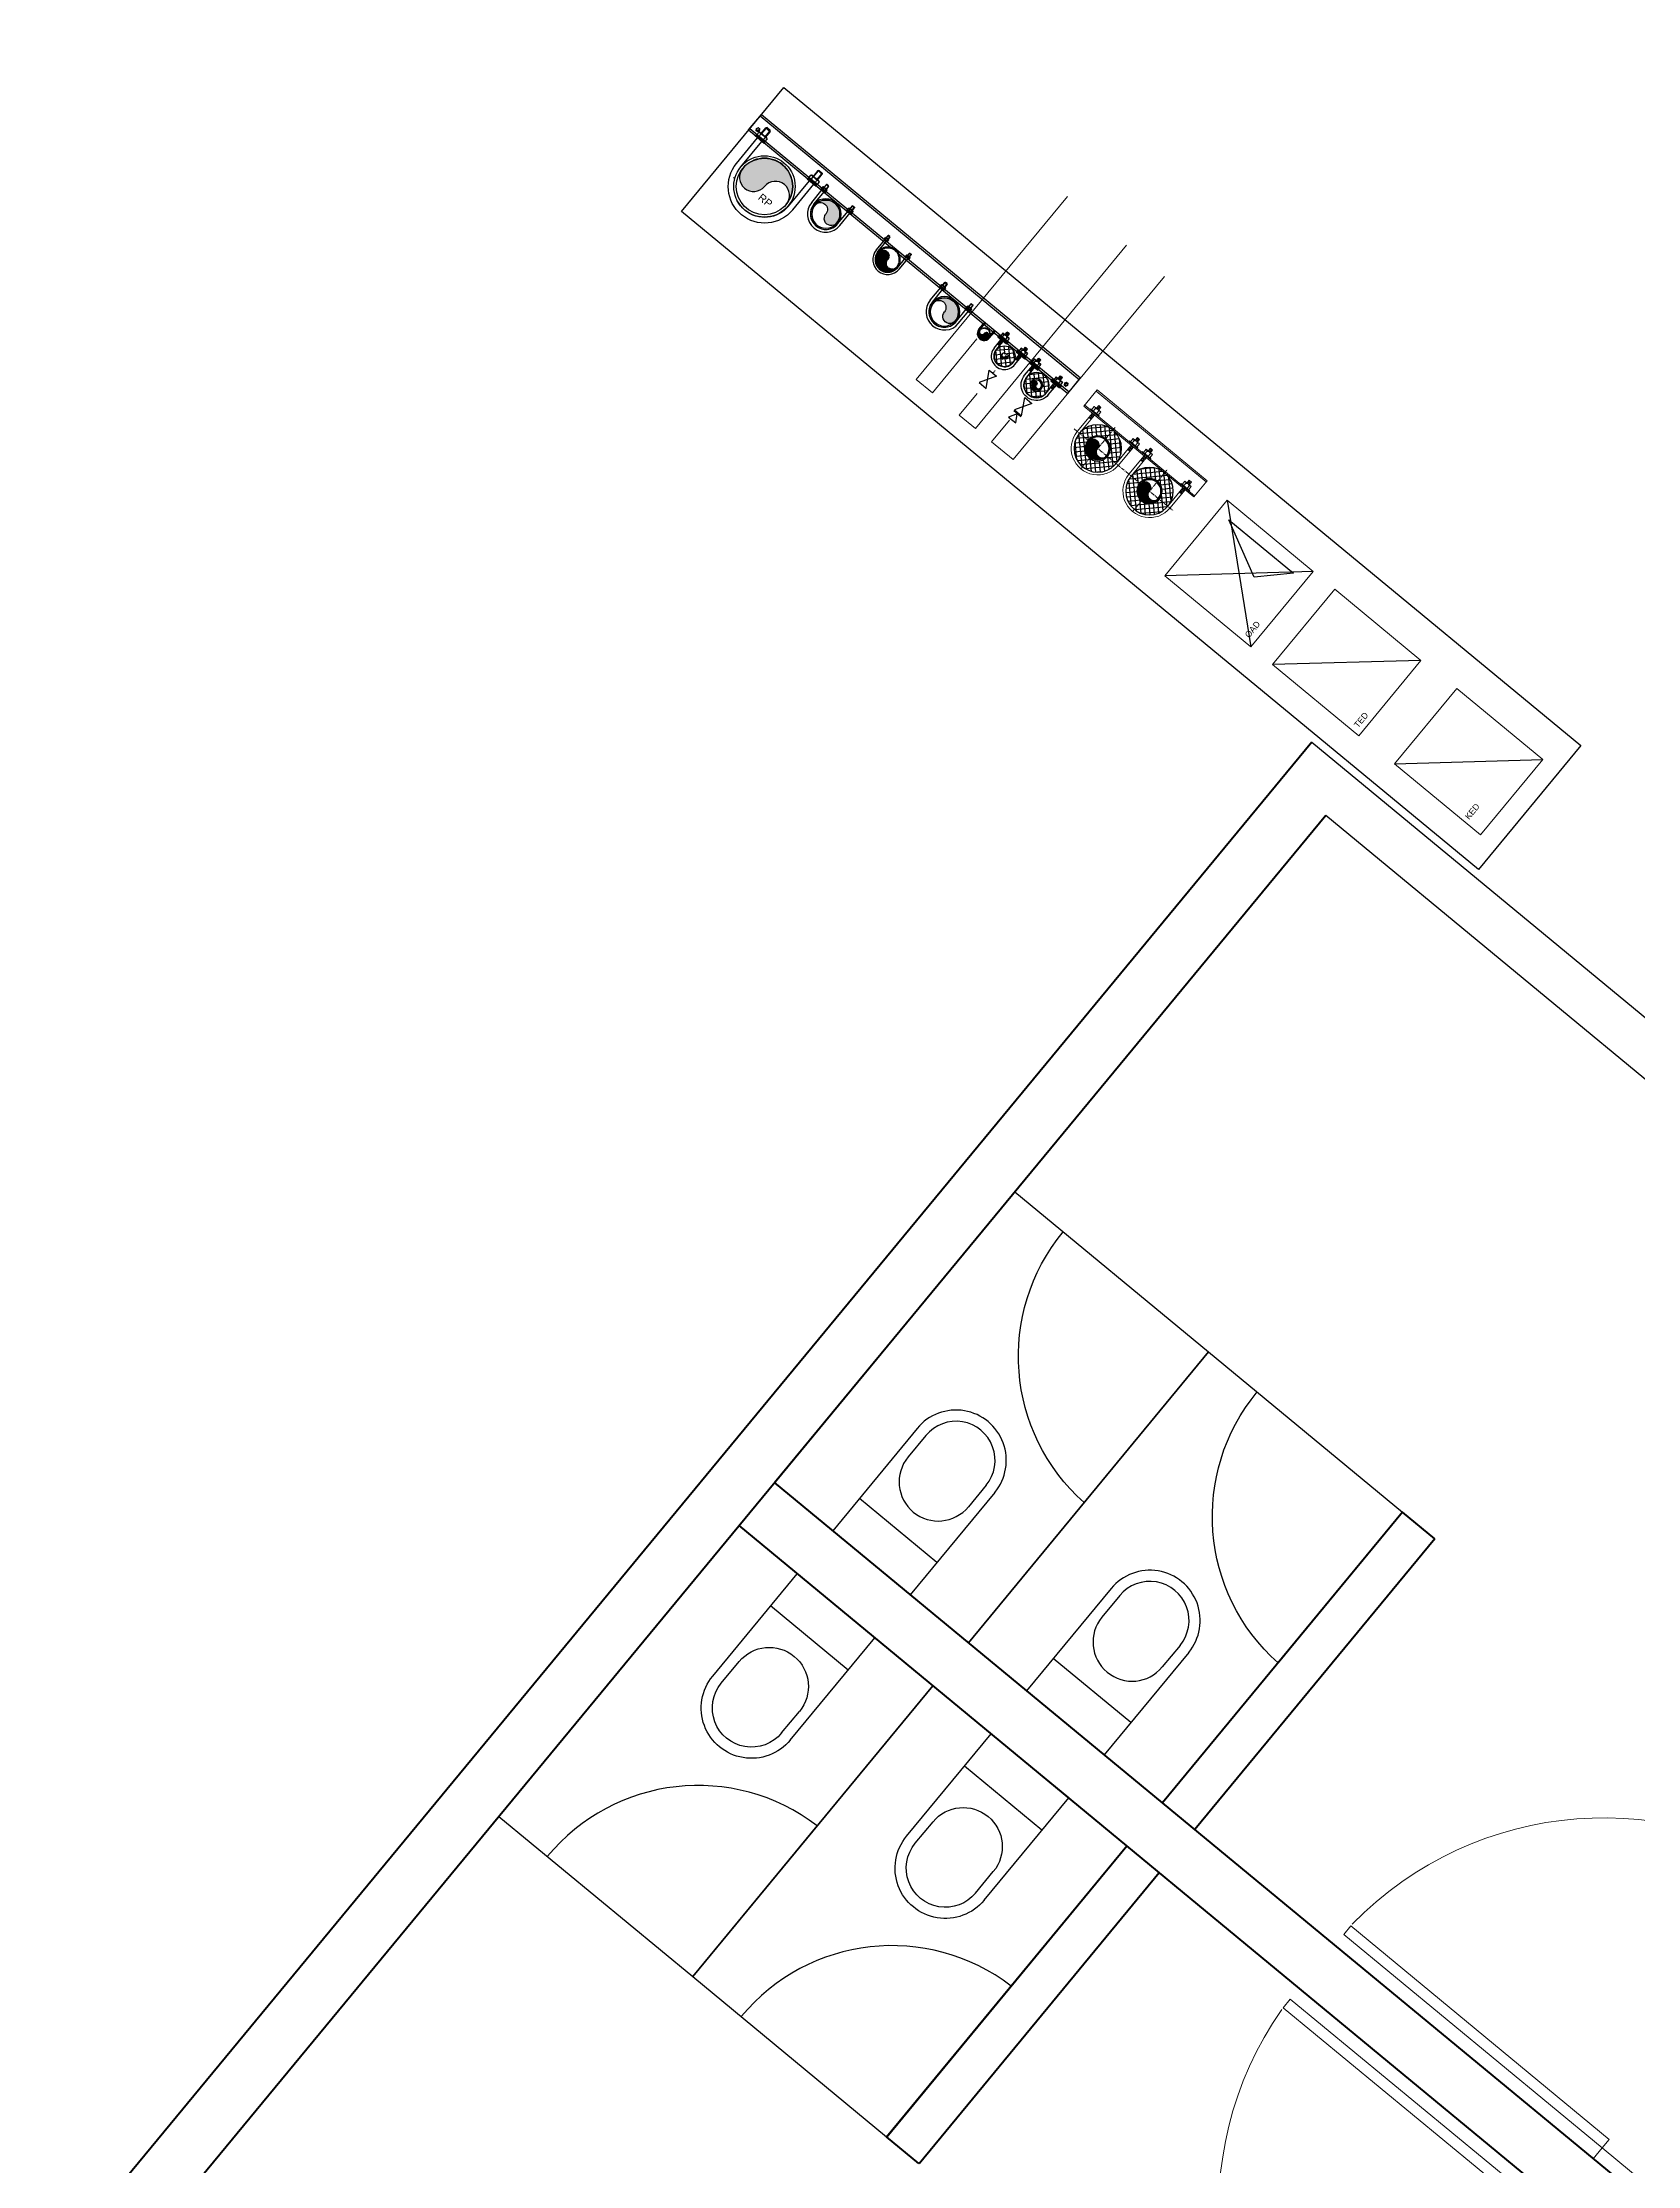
# Model space of a CAD drawing. Header units: millimetres. Extents: x -361681467 to 361175952, y -1292982 to 1550216.
# Drawn here: x -76426 to -70717, y 149950 to 157548 of the extents above; entities that cross this region are included whole.
import ezdxf

# ---------------------------------------------------------------- set-up
doc = ezdxf.new("R2010")
doc.units = ezdxf.units.MM
doc.header["$MEASUREMENT"] = 0
doc.set_wipeout_variables(frame=1)
for name, pattern in [('ACAD_ISO14W100', [24, 12, -3, 0, -3, 0, -3, 0, -3]), ('CENTER', [2, 1.25, -0.25, 0.25, -0.25]), ('COLD_WATER', [10.5, 6.5, -2, 0, -2]), ('VENT', [3, 2, -1])]:
    doc.linetypes.add(name, pattern=pattern)
for name, color, linetype, lineweight in [('A-DOOR', 1, 'Continuous', 9), ('khung layout', 8, 'Continuous', 9), ('KT-Net cat', 1, 'Continuous', 40), ('SPE-MEP-HVAC', 140, 'Continuous', 0), ('SPE-MEP-M-SLAB OPENING', 4, 'Continuous', 0), ('SPE-MEP-M-WALL OPENING', 81, 'Continuous', 0), ('SPE-MEP-Plumbing', 90, 'Continuous', 0)]:
    doc.layers.add(name, color=color, linetype=linetype, lineweight=lineweight)
for name, color, linetype in [('A-DRAIN', 251, 'Continuous'), ('KT-Tuong', 1, 'Continuous'), ('M-CHILLEDWTR-35CHW', 63, 'CHW'), ('M-GENERAL-15', 6, 'Continuous'), ('MEP-00-GENERAL-15', 6, 'Continuous'), ('MEP-H-N-CWATR-50CW', 3, 'COLD_WATER'), ('MEP-H-N-DRAIN-70', 142, 'Continuous'), ('MEP-H-N-FITTING-35', 2, 'Continuous'), ('MEP-H-N-HWATR-50HW', 14, 'HWS'), ('MEP-H-N-HWATR-50HWR', 200, 'ACAD_ISO14W100'), ('MEP-H-N-VENT-35VE', 2, 'VENT'), ('MEP-M-DUCT-15', 6, 'Continuous'), ('MEP-M-DUCT-25', 7, 'Continuous'), ('SPE-MEP-General', 71, 'Continuous'), ('Xref_NT1+NT2_MBDV Cot vach_220729$0$ccu12-Thay', 7, 'Continuous')]:
    doc.layers.add(name, color=color, linetype=linetype)
doc.styles.get("Standard").update_dxf_attribs({"font": 'arial.ttf'})
doc.linetypes.add('CHW', pattern='A,10,-3.4,["CHW",Standard,S=1.8,R=0,X=-2.8,Y=-0.77],-3.4', length=16.8)
doc.linetypes.add('HWS', pattern='A,8.75,-0.785714,["HWS",Standard,S=3,R=0,X=0,Y=-1.5],-10.214286,8.75', length=28.5)

# ---------------------------------------------------------------- blocks, each defined once
blk = doc.blocks.new('1.2 clear door')
for points in [[(50, 200), (50, 1400), (90, 1400), (90, 200)], [(0, 0), (50, 0), (50, 200), (0, 200)], [(1250, 0), (1300, 0), (1300, 200), (1250, 200)]]:
    blk.add_lwpolyline(points, close=True)
at = {"color": 8}
blk.add_arc((-2.6, 150), 1253.7, 2.48385, 85.39432, dxfattribs=at)
blk = doc.blocks.new('qweewe')
for p, q in [((-226617.6, -3043559.7, 0), (-226617.6, -3043199.7, 0)), ((-226142.6, -3043199.7, 0), (-226617.6, -3043199.7, 0)), ((-226467.6, -3043559.7, 0), (-226467.6, -3043199.7, 0)), ((-226142.6, -3043239.7, 0), (-226242.6, -3043239.7, 0)), ((-226142.6, -3043519.7, 0), (-226242.6, -3043519.7, 0)), ((-226142.6, -3043559.7, 0), (-226617.6, -3043559.7, 0))]:
    blk.add_line(p, q)
for centre, radius, start, end in [((-226242.6, -3043379.7, 0), 140, 90, 270), ((-226142.6, -3043379.7, 0), 180, 270, 90), ((-226142.6, -3043379.7, 0), 140, 270, 90)]:
    blk.add_arc(centre, radius, start, end)
blk = doc.blocks.new('*U356')
at = {"color": 0}
blk.add_lwpolyline([(0, 0), (350, 0), (350, 400), (0, 400)], close=True, dxfattribs=at)
at = {"layer": 'MEP-M-DUCT-15'}
blk.add_lwpolyline([(50, 350), (150, 250), (50, 50), (50, 350)], dxfattribs=at)
for points in [[(50, 50), (50, 350), (150, 250), (50, 50)], [(150, 250), (300, 350), (50, 350), (150, 250)]]:
    blk.add_solid(points, dxfattribs=at)
at = {"layer": 'MEP-M-DUCT-25'}
for p, q in [((0, 400), (350, 0)), ((0, 0), (350, 400))]:
    blk.add_line(p, q, dxfattribs=at)
blk = doc.blocks.new('*U355')
at = {"color": 0}
blk.add_lwpolyline([(0, 0), (400, 0), (400, 350), (0, 350)], close=True, dxfattribs=at)
at = {"layer": 'MEP-M-DUCT-15'}
for points in [[(50, 50), (50, 300), (150, 200), (50, 50)], [(350, 300), (50, 300), (150, 200), (350, 300)]]:
    blk.add_solid(points, dxfattribs=at)
at = {"layer": 'MEP-M-DUCT-25'}
blk.add_line((0, 0), (400, 350), dxfattribs=at)
blk = doc.blocks.new('CHILLED-DN80')
at = {"layer": 'M-CHILLEDWTR-35CHW'}
for points in [[(-120, -90), (-79, -90, 1)], [(120, -90), (161, -90, 1)], [(-120, -131), (-120, -90, -1), (-161, -90, 0.414214)], [(-79, -90), (-120, -90), (-120, -131, 0.414214)], [(120, -131), (120, -90, -1), (79, -90, 0.414214)], [(161, -90), (120, -90), (120, -131, 0.414214)]]:
    blk.add_hatch(color=256, dxfattribs=at).paths.add_polyline_path(points)
at = {"layer": 'M-GENERAL-15'}
h = blk.add_hatch(dxfattribs=at)
h.set_pattern_fill('ANSI37', color=256, scale=5, style=0)
h.set_pattern_definition([(45, (480, 1382.5), (-11.22532, 11.22532), []), (135, (480, 1382.5), (-11.22532, -11.22532), [])])
edge = h.paths.add_edge_path()
edge.add_arc((-120, -90), 85, 0, 360)
edge = h.paths.add_edge_path(flags=17)
edge.add_arc((-120, -90), 45, 0, 360)
h = blk.add_hatch(dxfattribs=at)
h.set_pattern_fill('ANSI37', color=256, scale=5, style=0)
h.set_pattern_definition([(135, (-480, 1382.5), (11.22532, 11.22532), []), (45, (-480, 1382.5), (11.22532, -11.22532), [])])
edge = h.paths.add_edge_path()
edge.add_arc((120, -90), 85, 0, 360)
edge = h.paths.add_edge_path(flags=17)
edge.add_arc((120, -90), 45, 0, 360)
for p, q in [((255, 70), (-255, 70)), ((-255, -5), (-255, 70)), ((255, 65), (-255, 65)), ((255, 0), (-255, 0)), ((-230, 2.9), (-230, 0.4)), ((-190, 2.9), (-230, 2.9)), ((-225, 17.9), (-225, 2.9)), ((-195, 17.9), (-225, 17.9)), ((-217.5, 2.9), (-217.5, 12.8)), ((-205, 30.4), (-215, 30.4)), ((-215, 17.9), (-215, 30.4)), ((-205, 26.1), (-215, 26.1)), ((-205, 22.1), (-215, 22.1)), ((-205, 17.9), (-205, 30.4)), ((-202.5, 2.9), (-202.5, 12.8)), ((-195, 17.9), (-195, 2.9)), ((-190, 2.9), (-190, 0.4)), ((-50, 2.9), (-50, 0.4)), ((-10, 2.9), (-50, 2.9)), ((-45, 17.9), (-45, 2.9)), ((-15, 17.9), (-45, 17.9)), ((-37.5, 2.9), (-37.5, 12.8)), ((-25, 30.4), (-35, 30.4)), ((-35, 17.9), (-35, 30.4)), ((-25, 26.1), (-35, 26.1)), ((-25, 22.1), (-35, 22.1)), ((-25, 17.9), (-25, 30.4)), ((-22.5, 2.9), (-22.5, 12.8)), ((-15, 17.9), (-15, 2.9)), ((-10, 2.9), (-10, 0.4)), ((10, 2.9), (10, 0.4)), ((10, 2.9), (50, 2.9)), ((15, 17.9), (15, 2.9)), ((15, 17.9), (45, 17.9)), ((22.5, 2.9), (22.5, 12.8)), ((25, 30.4), (35, 30.4)), ((25, 17.9), (25, 30.4)), ((25, 26.1), (35, 26.1)), ((25, 22.1), (35, 22.1)), ((35, 17.9), (35, 30.4)), ((37.5, 2.9), (37.5, 12.8)), ((45, 17.9), (45, 2.9)), ((50, 2.9), (50, 0.4)), ((190, 2.9), (190, 0.4)), ((190, 2.9), (230, 2.9)), ((195, 17.9), (195, 2.9)), ((195, 17.9), (225, 17.9)), ((202.5, 2.9), (202.5, 12.8)), ((205, 30.4), (215, 30.4)), ((205, 17.9), (205, 30.4)), ((205, 26.1), (215, 26.1)), ((205, 22.1), (215, 22.1)), ((215, 17.9), (215, 30.4)), ((217.5, 2.9), (217.5, 12.8)), ((225, 17.9), (225, 2.9)), ((230, 2.9), (230, 0.4)), ((255, -5), (255, 70)), ((255, -5), (-255, -5)), ((-215, -90), (-215, -5)), ((-205, -7.2), (-215, -7.2)), ((-205, -11.7), (-215, -11.7)), ((-205, -16.2), (-215, -16.2)), ((-205, -20.7), (-215, -20.7)), ((-205, -24.2), (-215, -24.2)), ((-205, -90), (-205, -5)), ((-35, -90), (-35, -5)), ((-25, -7.2), (-35, -7.2)), ((-25, -11.7), (-35, -11.7)), ((-25, -16.2), (-35, -16.2)), ((-25, -20.7), (-35, -20.7)), ((-25, -24.2), (-35, -24.2)), ((-25, -90), (-25, -5)), ((25, -90), (25, -5)), ((25, -7.2), (35, -7.2)), ((25, -11.7), (35, -11.7)), ((25, -16.2), (35, -16.2)), ((25, -20.7), (35, -20.7)), ((25, -24.2), (35, -24.2)), ((35, -90), (35, -5)), ((205, -90), (205, -5)), ((205, -7.2), (215, -7.2)), ((205, -11.7), (215, -11.7)), ((205, -16.2), (215, -16.2)), ((205, -20.7), (215, -20.7)), ((205, -24.2), (215, -24.2)), ((215, -90), (215, -5))]:
    blk.add_line(p, q)
at = {"color": 8, "linetype": 'CENTER', "ltscale": 10}
for p, q in [((-120, -185), (-120, 10)), ((120, -185), (120, 10)), ((230, -90), (-230, -90))]:
    blk.add_line(p, q, dxfattribs=at)
for centre, radius, start, end in [((-224.1, 11.1), 6.83, 14.37211, 97.43241), ((-210, 9.8), 8.08, 21.80452, 158.19548), ((-195.9, 11.1), 6.83, 82.56759, 165.62789), ((-44.1, 11.1), 6.83, 14.37211, 97.43241), ((-30, 9.8), 8.08, 21.80452, 158.19548), ((-15.9, 11.1), 6.83, 82.56759, 165.62789), ((15.9, 11.1), 6.83, 14.37211, 97.43241), ((30, 9.8), 8.08, 21.80452, 158.19548), ((44.1, 11.1), 6.83, 82.56759, 165.62789), ((195.9, 11.1), 6.83, 14.37211, 97.43241), ((210, 9.8), 8.08, 21.80452, 158.19548), ((224.1, 11.1), 6.83, 82.56759, 165.62789), ((-120, -90), 95, 180, 0), ((120, -90), 95, 180, 0)]:
    blk.add_arc(centre, radius, start, end)
at = {"color": 2}
for centre, start, end in [((-99.5, -90), 0, 180), ((140.5, -90), 0, 180), ((-140.5, -90), 180, 0), ((99.5, -90), 180, 0)]:
    blk.add_arc(centre, 20.5, start, end, dxfattribs=at)
at = {"layer": 'M-CHILLEDWTR-35CHW'}
for centre, radius in [((-120, -90), 85), ((-120, -90), 45), ((-120, -90), 41), ((120, -90), 85), ((120, -90), 45), ((120, -90), 41)]:
    blk.add_circle(centre, radius, dxfattribs=at)
blk = doc.blocks.new('*U393')
blk.add_blockref('CHILLED-DN80', (255, 5))
blk = doc.blocks.new('*U394')
at = {"color": 0, "linetype": 'Continuous'}
for p, q in [((-6.5, 3.8), (0, 7.5)), ((-6.5, -3.8), (-6.5, 3.8)), ((6.5, 3.8), (0, 7.5)), ((6.5, -3.8), (6.5, 3.8)), ((-6.5, -3.8), (0, -7.5)), ((6.5, -3.8), (0, -7.5))]:
    blk.add_line(p, q, dxfattribs=at)
for radius in [6.5, 3.4]:
    blk.add_circle((0, 0), radius, dxfattribs=at)
blk.add_arc((0, 0), 4, 250, 160, dxfattribs=at)
blk = doc.blocks.new('*U368')
at = {"layer": 'MEP-00-GENERAL-15'}
for p, q in [((-2181.2, 0), (-700, 0)), ((-2181.2, 0), (-2181.2, -72.2)), ((-700, 0), (-700, -72.2)), ((-2181.2, -7.2), (-700, -7.2)), ((-2181.2, -65), (-700, -65)), ((-2181.2, -72.2), (-700, -72.2))]:
    blk.add_line(p, q, dxfattribs=at)
at = {"layer": 'khung layout', "xscale": -1, "rotation": 270}
for p in [(-2156.2, -21.9), (-725, -21.9)]:
    blk.add_blockref('*U394', p, dxfattribs=at)
blk = doc.blocks.new('nut3f')
at = {"linetype": 'Continuous'}
for p, q in [((3.9, 14.7), (3, 13.1)), ((14.9, 7.5), (4.1, 7.5)), ((3.9, -14.7), (3, -13.1)), ((14.9, -7.5), (4.1, -7.5))]:
    blk.add_line(p, q, dxfattribs=at)
blk.add_lwpolyline([(0, -16.5), (3, -16.5), (3, 16.5), (0, 16.5)], close=True)
for points in [[(4.1, 15, 0.295391), (4.1, 7.5, 0.147477), (4.1, -7.5, 0.295391), (4.1, -15)], [(14.9, -15, 0.295391), (14.9, -7.5, 0.147477), (14.9, 7.5, 0.295391), (14.9, 15, 0.295391)]]:
    blk.add_lwpolyline(points, format="xyb", dxfattribs=at)
for points in [[(3, -13.1), (3, 13.1)], [(4.1, 15), (14.9, 15)], [(15.1, 14.7), (16, 13.1), (16, -13.1), (15.1, -14.7)], [(16, -13.1), (16, 13.1)], [(14.9, -15), (4.1, -15)]]:
    blk.add_lwpolyline(points, dxfattribs=at)
blk = doc.blocks.new('A$C7E1B1627')
for p, q in [((5.4, 9.9, 0), (5.4, -3.5, 0)), ((15.6, 9.9, 0), (5.4, 9.9, 0)), ((6.4, 9.9, 0), (6.4, -3.5, 0)), ((14.5, 9.9, 0), (14.5, -3.5, 0)), ((15.6, -3.5, 0), (15.6, 9.9, 0)), ((5.4, -3.5, 0), (15.6, -3.5, 0)), ((6.9, -5, 0), (5.4, -3.5, 0)), ((5.4, -3.5, 0), (15.6, -3.5, 0)), ((14, -5, 0), (6.9, -5, 0)), ((15.6, -3.5, 0), (14, -5, 0))]:
    blk.add_line(p, q)
at = {"xscale": 0.6346153849304894, "yscale": 0.6350852196133432, "zscale": 0.6346153849304894, "rotation": 270}
blk.add_blockref('nut3f', (10.5, 20, 0), dxfattribs=at)
blk = doc.blocks.new('M80')
at = {"extrusion": (0, 0, -1)}
for p, q in [((0, 53.4), (-48, 53.4)), ((0, 45.2), (-48, 45.2)), ((0, -45.2), (-48, -45.2)), ((0, -53.4), (-48, -53.4))]:
    blk.add_line(p, q, dxfattribs=at)
for radius in [53.4, 45.2]:
    blk.add_arc((0, 0), radius, 89.99999, 269.99999, dxfattribs=at)
at = {"extrusion": (0, 0, -1), "xscale": -0.8181818181818181, "yscale": 0.8181818181818181, "zscale": 0.8181818181818181, "rotation": 89.99999494931724}
blk.add_blockref('A$C7E1B1627', (64.3, 57.9, 0), dxfattribs=at)
at = {"xscale": -0.8181818181818181, "yscale": 0.8181818181818181, "zscale": -0.8181818181818181, "rotation": 270.0000050506828}
blk.add_blockref('A$C7E1B1627', (-64.3, -57.9, 0), dxfattribs=at)
blk = doc.blocks.new('A$C2E6932DA')
blk.add_wipeout([(55.2, 0), (54.8, -6.9), (53.5, -13.7), (51.4, -20.3), (48.4, -26.6), (44.7, -32.5), (40.3, -37.8), (35.2, -42.6), (29.6, -46.6), (23.5, -50), (17.1, -52.5), (10.4, -54.3), (3.5, -55.1), (-3.5, -55.1), (-10.4, -54.3), (-17.1, -52.5), (-23.5, -50), (-29.6, -46.6), (-35.2, -42.6), (-40.3, -37.8), (-44.7, -32.5), (-48.4, -26.6), (-51.4, -20.3), (-53.5, -13.7), (-54.8, -6.9), (-55.2, 0), (-54.8, 6.9), (-53.5, 13.7), (-51.4, 20.3), (-48.4, 26.6), (-44.7, 32.5), (-40.3, 37.8), (-35.2, 42.6), (-29.6, 46.6), (-23.5, 50), (-17.1, 52.5), (-10.4, 54.3), (-3.5, 55.1), (3.5, 55.1), (10.4, 54.3), (17.1, 52.5), (23.5, 50), (29.6, 46.6), (35.2, 42.6), (40.3, 37.8), (44.7, 32.5), (48.4, 26.6), (51.4, 20.3), (53.5, 13.7), (54.8, 6.9)])
h = blk.add_hatch(color=256)
edge = h.paths.add_edge_path()
edge.add_arc((25.4, 0), 25.4, 0, 180)
edge.add_arc((-25.4, 0), 25.4, -180, 0, ccw=False)
edge.add_arc((0, 0), 50.8, 0, 180, ccw=False)
for radius in [55.2, 50.8]:
    blk.add_circle((0, 0), radius)
for centre, radius, start, end in [((0, 0), 50.8, 0, 180), ((25.4, 0), 25.4, 0, 180), ((-25.4, 0), 25.4, 180, 0)]:
    blk.add_arc(centre, radius, start, end)
blk = doc.blocks.new('Pipe-DN32')
for points in [[(-98, -50, 0.414214), (-80, -68), (-80, -50, -1)], [(-62, -50, 1), (-80, -50)], [(-62, -50), (-80, -50), (-80, -68, 0.414214)]]:
    blk.add_hatch(color=256).paths.add_polyline_path(points)
at = {"layer": 'M-GENERAL-15'}
h = blk.add_hatch(dxfattribs=at)
h.set_pattern_fill('ANSI37', color=256, scale=5, style=0)
h.set_pattern_definition([(45, (520, 1422.5), (-11.22532, 11.22532), []), (135, (520, 1422.5), (-11.22532, -11.22532), [])])
edge = h.paths.add_edge_path()
edge.add_arc((-80, -50), 45, 0, 360)
edge = h.paths.add_edge_path(flags=17)
edge.add_arc((-80, -50), 22.5, 0, 360)
for radius in [22.5, 18]:
    blk.add_circle((-80, -50), radius)
for centre, start, end in [((-89, -50), 180, 0), ((-71, -50), 0, 180)]:
    blk.add_arc(centre, 9, start, end)
at = {"layer": 'M-CHILLEDWTR-35CHW'}
blk.add_circle((-80, -50), 45, dxfattribs=at)
at = {"layer": 'MEP-H-N-FITTING-35'}
for p, q in [((-150, 2.5), (-150, -5)), ((-110, 2.5), (-150, 2.5)), ((-145, 17.5), (-145, 2.5)), ((-115, 17.5), (-145, 17.5)), ((-137.5, 2.5), (-137.5, 12.4)), ((-125, 30), (-135, 30)), ((-135, 17.5), (-135, 30)), ((-125, 25.8), (-135, 25.8)), ((-125, 21.7), (-135, 21.7)), ((-125, 17.5), (-125, 30)), ((-122.5, 2.5), (-122.5, 12.4)), ((-115, 17.5), (-115, 2.5)), ((-110, 2.5), (-110, -5)), ((-50, 2.5), (-50, -5)), ((-10, 2.5), (-50, 2.5)), ((-45, 17.5), (-45, 2.5)), ((-15, 17.5), (-45, 17.5)), ((-37.5, 2.5), (-37.5, 12.4)), ((-25, 30), (-35, 30)), ((-35, 17.5), (-35, 30)), ((-25, 25.8), (-35, 25.8)), ((-25, 21.7), (-35, 21.7)), ((-25, 17.5), (-25, 30)), ((-22.5, 2.5), (-22.5, 12.4)), ((-15, 17.5), (-15, 2.5)), ((-10, 2.5), (-10, -5)), ((-110, -5), (-150, -5)), ((-135, -50), (-135, -4.6)), ((-125, -7.6), (-135, -7.6)), ((-125, -12.1), (-135, -12.1)), ((-125, -16.6), (-135, -16.6)), ((-125, -21.1), (-135, -21.1)), ((-125, -24.6), (-135, -24.6)), ((-125, -50), (-125, -4.6)), ((-10, -5), (-50, -5)), ((-35, -50), (-35, -4.6)), ((-25, -7.6), (-35, -7.6)), ((-25, -12.1), (-35, -12.1)), ((-25, -16.6), (-35, -16.6)), ((-25, -21.1), (-35, -21.1)), ((-25, -24.6), (-35, -24.6)), ((-25, -50), (-25, -4.6))]:
    blk.add_line(p, q, dxfattribs=at)
for centre, radius, start, end in [((-144.1, 10.7), 6.83, 14.37211, 97.43241), ((-130, 9.4), 8.08, 21.80452, 158.19548), ((-115.9, 10.7), 6.83, 82.56759, 165.62789), ((-44.1, 10.7), 6.83, 14.37211, 97.43241), ((-30, 9.4), 8.08, 21.80452, 158.19548), ((-15.9, 10.7), 6.83, 82.56759, 165.62789), ((-80, -50), 55, 180, 0), ((-80, -50), 45, 180, 0)]:
    blk.add_arc(centre, radius, start, end, dxfattribs=at)
blk = doc.blocks.new('*U392')
blk.add_blockref('Pipe-DN32', (172.5, 5))
blk = doc.blocks.new('Pipe-DN20')
for points in [[(-80, -38.5, -0.908893), (-90.5, -38.5, 0.386545), (-80, -48)], [(-69.5, -38.5, 0.908893), (-80, -38.5)], [(-69.5, -38.5), (-80, -38.5), (-80, -48, 0.386545)]]:
    blk.add_hatch(color=256).paths.add_polyline_path(points)
at = {"layer": 'M-GENERAL-15'}
h = blk.add_hatch(dxfattribs=at)
h.set_pattern_fill('ANSI37', color=256, scale=5, style=0)
h.set_pattern_definition([(45, (520, 1435), (-11.22532, 11.22532), []), (135, (520, 1435), (-11.22532, -11.22532), [])])
edge = h.paths.add_edge_path()
edge.add_arc((-80, -37.5), 37.5, 0, 360)
edge = h.paths.add_edge_path(flags=17)
edge.add_arc((-80, -37.5), 12.5, 0, 360)
for radius in [12.5, 10.5]:
    blk.add_circle((-80, -37.5), radius)
for centre, start, end in [((-85.2, -38), 185.46502, 354.53498), ((-74.8, -39), 5.46502, 174.53498)]:
    blk.add_arc(centre, 5.25, start, end)
at = {"layer": 'M-CHILLEDWTR-35CHW'}
blk.add_circle((-80, -37.5), 37.5, dxfattribs=at)
at = {"layer": 'MEP-H-N-FITTING-35'}
for p, q in [((-142.5, 7.5), (-142.5, 0)), ((-102.5, 0), (-142.5, 0)), ((-137.5, 22.5), (-137.5, 7.5)), ((-130, 7.5), (-130, 17.4)), ((-117.5, 35), (-127.5, 35)), ((-127.5, 22.5), (-127.5, 35)), ((-117.5, 30.8), (-127.5, 30.8)), ((-117.5, 26.7), (-127.5, 26.7)), ((-127.5, -38.5), (-127.5, 0)), ((-117.5, 22.5), (-117.5, 35)), ((-117.5, -38.5), (-117.5, 0)), ((-115, 7.5), (-115, 17.4)), ((-107.5, 22.5), (-107.5, 7.5)), ((-102.5, 7.5), (-102.5, 0)), ((-57.5, 7.5), (-57.5, 0)), ((-17.5, 0), (-57.5, 0)), ((-52.5, 22.5), (-52.5, 7.5)), ((-45, 7.5), (-45, 17.4)), ((-32.5, 35), (-42.5, 35)), ((-42.5, 22.5), (-42.5, 35)), ((-32.5, 30.8), (-42.5, 30.8)), ((-32.5, 26.7), (-42.5, 26.7)), ((-42.5, -38.5), (-42.5, 0)), ((-32.5, 22.5), (-32.5, 35)), ((-32.5, -38.5), (-32.5, 0)), ((-30, 7.5), (-30, 17.4)), ((-22.5, 22.5), (-22.5, 7.5)), ((-17.5, 7.5), (-17.5, 0)), ((-117.5, -2.6), (-127.5, -2.6)), ((-117.5, -7.1), (-127.5, -7.1)), ((-117.5, -11.6), (-127.5, -11.6)), ((-117.5, -16.1), (-127.5, -16.1)), ((-117.5, -19.6), (-127.5, -19.6)), ((-32.5, -2.6), (-42.5, -2.6)), ((-32.5, -7.1), (-42.5, -7.1)), ((-32.5, -11.6), (-42.5, -11.6)), ((-32.5, -16.1), (-42.5, -16.1)), ((-32.5, -19.6), (-42.5, -19.6))]:
    blk.add_line(p, q, dxfattribs=at)
at = {"layer": 'MEP-H-N-FITTING-35', "linetype": 'Continuous'}
for p, q in [((-102.5, 7.5), (-142.5, 7.5)), ((-107.5, 22.5), (-137.5, 22.5)), ((-17.5, 7.5), (-57.5, 7.5)), ((-22.5, 22.5), (-52.5, 22.5))]:
    blk.add_line(p, q, dxfattribs=at)
at = {"layer": 'MEP-H-N-FITTING-35'}
for centre, radius, start, end in [((-136.6, 15.8), 6.83, 14.37211, 97.43241), ((-122.5, 14.4), 8.08, 21.80452, 158.19548), ((-108.4, 15.8), 6.83, 82.56759, 165.62789), ((-51.6, 15.8), 6.83, 14.37211, 97.43241), ((-37.5, 14.4), 8.08, 21.80452, 158.19548), ((-23.4, 15.8), 6.83, 82.56759, 165.62789), ((-80, -37.5), 47.5, 178.678, 1.322), ((-80, -37.5), 37.5, 178.51213, 1.48787)]:
    blk.add_arc(centre, radius, start, end, dxfattribs=at)
blk = doc.blocks.new('*U389')
blk.add_blockref('Pipe-DN20', (170, 0))
blk = doc.blocks.new('m110')
at = {"extrusion": (0, 0, -1)}
for p, q in [((0, 65.2), (-59.1, 65.2)), ((0, 55.2), (-59.1, 55.2)), ((0, -55.2), (-59.1, -55.2)), ((0, -65.2), (-59.1, -65.2))]:
    blk.add_line(p, q, dxfattribs=at)
for radius in [65.3, 55.2]:
    blk.add_arc((0, 0), radius, 90, 270, dxfattribs=at)
at = {"zscale": -1, "rotation": 269.9999949493172}
blk.add_blockref('A$C7E1B1627', (-79.1, 70.7, 0), dxfattribs=at)
at = {"extrusion": (0, 0, -1), "rotation": 90.00000505068277}
blk.add_blockref('A$C7E1B1627', (79.1, -70.7, 0), dxfattribs=at)
blk = doc.blocks.new('*U357')
at = {"color": 0}
blk.add_lwpolyline([(0, 0), (350, 0), (350, 400), (0, 400)], close=True, dxfattribs=at)
at = {"layer": 'MEP-M-DUCT-15'}
for points in [[(50, 50), (50, 350), (150, 250), (50, 50)], [(300, 350), (50, 350), (150, 250), (300, 350)]]:
    blk.add_solid(points, dxfattribs=at)
at = {"layer": 'MEP-M-DUCT-25'}
blk.add_line((0, 0), (350, 400), dxfattribs=at)
blk = doc.blocks.new('A$C37EB1297')
at = {"layer": 'MEP-H-N-FITTING-35'}
blk.add_line((26413.6, 7424.1, 0), (26413.6, 7457.3, 0), dxfattribs=at)
at = {"layer": 'MEP-H-N-FITTING-35', "elevation": 0}
for points in [[(26412.9, 7617.3), (26412.9, 7584.1), (26470.3, 7617.3), (26470.3, 7584.1), (26412.9, 7617.3)], [(26384.9, 7457.3), (26384.9, 7424.1), (26413.6, 7440.7)], [(26413.6, 7440.7), (26384.9, 7457.3)], [(26418.1, 7457.3), (26418.1, 7424.1), (26475.5, 7457.3), (26475.5, 7424.1), (26418.1, 7457.3)]]:
    blk.add_lwpolyline(points, dxfattribs=at)
at = {"layer": 'MEP-H-N-HWATR-50HW', "linetype": 'ACAD_ISO14W100', "ltscale": 0.2}
blk.add_line((26470.3, 7600.7, 0), (26483, 7600.7, 0), dxfattribs=at)
at = {"layer": 'SPE-MEP-HVAC', "color": 1}
blk.add_line((26419.3, 8763.1, -0.1), (26419.3, 8663.1, -0.1), dxfattribs=at)
at = {"layer": 'SPE-MEP-Plumbing', "elevation": 0}
for points in [[(26378, 7597.8), (26278, 7597.8), (26278, 7522.8), (27128, 7522.9)], [(26378, 7447.8), (26278, 7447.8), (26278, 7347.8), (27128, 7347.9)]]:
    blk.add_lwpolyline(points, dxfattribs=at)
at = {"extrusion": (1.41421e-16, 8.26555e-21, -1), "rotation": 269.9966512658609}
blk.add_blockref('*U368', (-26584.9, 6647.8, 0), dxfattribs=at)
at = {"layer": 'MEP-H-N-FITTING-35', "xscale": -1, "rotation": 0.003392486407071759}
for p in [(26528.7, 8424.6, 0), (26528.7, 8424.6, 0), (26528.7, 7874.6, 0), (26528.7, 7874.6, 0)]:
    blk.add_blockref('m110', p, dxfattribs=at)
at = {"layer": 'MEP-H-N-FITTING-35', "extrusion": (-2.47178e-08, 6.62193e-09, -1), "xscale": 0.4645550527903615, "yscale": 0.4645550527903615, "zscale": -0.4645550527903615, "rotation": 359.9981488773388}
blk.add_blockref('M80', (-26559.8, 7714.8, 0), dxfattribs=at)
at = {"layer": 'MEP-H-N-HWATR-50HW', "xscale": -0.9999999999999999, "rotation": 270.0033487341392}
blk.add_blockref('*U392', (26581.6, 7360.7, 0), dxfattribs=at)
at = {"layer": 'SPE-MEP-M-SLAB OPENING', "xscale": -0.9999999999999999, "rotation": 270.0033487341392}
blk.add_blockref('*U393', (26586.5, 6764.7, -0.1), dxfattribs=at)
at = {"layer": 'SPE-MEP-M-WALL OPENING', "color": 4, "rotation": 180.0033487341392}
blk.add_blockref('*U356', (26653.1, 6664.7, 0), dxfattribs=at)
at = {"layer": 'SPE-MEP-M-WALL OPENING', "color": 1, "rotation": 90.00334873413927}
blk.add_blockref('*U355', (26653.1, 5764.7, 0), dxfattribs=at)
at = {"layer": 'SPE-MEP-M-WALL OPENING', "color": 1, "xscale": -1, "rotation": 179.9895041423619}
blk.add_blockref('*U357', (26307.2, 5602.3, 0), dxfattribs=at)
at = {"layer": 'SPE-MEP-M-WALL OPENING', "color": 4, "insert": (26321.8, 6289.2, 0), "char_height": 21.77, "attachment_point": 7, "rotation": 359.97901}
blk.add_mtext_dynamic_manual_height_columns('OAD', width=18.102, gutter_width=108866.8, heights=[0], dxfattribs=at)
at = {"layer": 'SPE-MEP-M-WALL OPENING', "color": 1, "char_height": 21.77, "attachment_point": 7, "rotation": 359.97901}
for s, insert in [('TED', (26321.8, 5783.2, 0)), ('KED', (26321.8, 5268.2, 0))]:
    blk.add_mtext_dynamic_manual_height_columns(s, width=18.102, gutter_width=108866.8, heights=[0], dxfattribs=dict(at, insert=insert))
at = {"layer": 'MEP-H-N-CWATR-50CW', "extrusion": (2.47178e-08, -6.62193e-09, 1), "xscale": 0.3799653488124035, "yscale": 0.3799653488124035, "zscale": 0.3799653488124035, "rotation": 90.00185112266074}
blk.add_blockref('A$C2E6932DA', (26559.8, 7714.7, 0), dxfattribs=at)
at = {"layer": 'MEP-H-N-DRAIN-70', "ltscale": 0.1, "extrusion": (7.07065e-17, 7.07148e-17, -1), "xscale": 0.9950657894736822, "yscale": 0.9950657894736822, "zscale": -0.9950657894736826, "rotation": 89.99669501869653}
for p in [(-26528.7, 8424.1, 0), (-26528.7, 7874.1, 0)]:
    blk.add_blockref('A$C2E6932DA', p, dxfattribs=at)
at = {"layer": 'MEP-H-N-VENT-35VE', "linetype": 'Continuous', "extrusion": (7.07065e-17, 7.07148e-17, -1), "xscale": 0.8189338235294109, "yscale": 0.8189338235294109, "zscale": -0.8189338235294106, "rotation": 269.9966950181288}
blk.add_blockref('A$C2E6932DA', (-26543.8, 8149.6, 0), dxfattribs=at)
at = {"layer": 'SPE-MEP-General', "elevation": 0}
blk.add_lwpolyline([(26782, 8829), (26782.2, 5129), (26207.2, 5129), (26207, 8829)], close=True, dxfattribs=at)
at = {"layer": 'SPE-MEP-Plumbing', "elevation": 0}
blk.add_lwpolyline([(26528, 7722.8), (26278, 7722.8), (26278, 7797.8), (27128, 7797.9)], dxfattribs=at)
at = {"layer": 'MEP-H-N-FITTING-35', "extrusion": (1.03398e-25, 5.16988e-26, -1), "xscale": -1.999999999999999, "yscale": 1.999999999999999, "zscale": -1.999999999999999, "rotation": 180.0000437522678}
blk.add_blockref('m110', (-26465.1, 8655.6, 0), dxfattribs=at)
blk.add_blockref('m110', (-26465.1, 8655.6, 0), dxfattribs=at)
at = {"layer": 'MEP-H-N-FITTING-35', "xscale": -1.001248789687269, "yscale": 1.001248789687268, "zscale": 1.001248789687268, "rotation": 0.003304981871290684}
blk.add_blockref('M80', (26543.8, 8149.6, 0), dxfattribs=at)
at = {"layer": 'MEP-H-N-HWATR-50HWR', "rotation": 270.0033487341392}
blk.add_blockref('*U389', (26580.9, 7697, 0), dxfattribs=at)
at = {"layer": 'MEP-H-N-DRAIN-70', "ltscale": 0.1, "extrusion": (7.07107e-17, -7.07107e-17, -1), "xscale": -1.990131578947366, "yscale": 1.990131578947366, "zscale": -1.990131578947366, "rotation": 89.99995624716432}
blk.add_blockref('A$C2E6932DA', (-26465.1, 8656.6, 0), dxfattribs=at)
at = {"layer": 'SPE-MEP-Plumbing', "insert": (26441.8, 8648.3, -0.1), "char_height": 27, "attachment_point": 1, "rotation": 270}
blk.add_mtext_dynamic_manual_height_columns('RP', width=99.578, gutter_width=3375, heights=[0], dxfattribs=at)

msp = doc.modelspace()

# ---------------------------------------------------------------- linework, layer by layer
at = {"layer": 'A-DRAIN', "extrusion": (1.61756e-06, -1.33584e-06, 1), "elevation": 20}
for points in [[(-73806.1, 152393.6), (-72946.5, 153434.6), (-72252.5, 152861.5), (-73112, 151820.5)], [(-73112.1, 151820.5), (-72252.4, 152861.4), (-71558.4, 152288.4), (-72418, 151247.4)], [(-73933.2, 152239.8), (-74792.8, 151198.9), (-74098.9, 150625.7), (-73239.2, 151666.6)], [(-73239.1, 151666.6), (-74098.7, 150625.7), (-73404.8, 150052.6), (-72545.1, 151093.4)]]:
    msp.add_lwpolyline(points, dxfattribs=at)
for points in [[(-72252.5, 152861.5), (-72697.9, 152322.1, -0.403789), (-72773, 153291.3)], [(-71558.4, 152288.4), (-72003.8, 151748.9, -0.403789), (-72079, 152718.1)], [(-74098.9, 150625.7), (-73653.4, 151165.1, 0.403789), (-74619.3, 151055.6)], [(-73404.8, 150052.6), (-72959.3, 150591.9, 0.403789), (-73925.3, 150482.5)]]:
    msp.add_lwpolyline(points, format="xyb", dxfattribs=at)
at = {"layer": 'KT-Net cat', "extrusion": (1.61756e-06, -1.33584e-06, 1), "elevation": 20}
for points in [[(-71883.3, 155044), (-76257.9, 149746.8)], [(-70721.6, 149846.6), (-73805.8, 152394.1)], [(-71558.2, 152288.2), (-72418, 151247.4)], [(-71442.8, 152192.8), (-71558.4, 152288.4)], [(-70848.9, 149692.4), (-73933.1, 152239.9)], [(-71442.6, 152192.6), (-72302.3, 151151.8)], [(-73404.6, 150052.4), (-72545.1, 151093.4)], [(-73288.9, 149956.9), (-72429.4, 150997.9)], [(-73289.2, 149957.1), (-73404.8, 150052.6)]]:
    msp.add_lwpolyline(points, dxfattribs=at)
at = {"layer": 'KT-Net cat', "extrusion": (-1.61756e-06, 1.33584e-06, 1), "elevation": 20.7}
msp.add_lwpolyline([(-75972.5, 149770.4), (-71833.5, 154782.3)], dxfattribs=at)
at = {"layer": 'KT-Tuong', "elevation": 0}
for points in [[(-71883.3, 155044), (-59889.3, 145138.9)], [(-71833.5, 154782.3), (-59997.6, 145007.8)]]:
    msp.add_lwpolyline(points, dxfattribs=at)
at = {"layer": 'Xref_NT1+NT2_MBDV Cot vach_220729$0$ccu12-Thay', "extrusion": (-3.81165e-21, -3.29453e-06, 1), "elevation": 20}
for points in [[(-50734.5, 137616.8), (-52968, 139461.2), (-50454, 142505.4, 0.400724), (-51118.9, 150774), (-65797, 162894.2, 0.272258), (-70938.6, 163595, 0.114296), (-74918.6, 160636.5, -0.000247), (-76490.3, 158725.9), (-81646.6, 152482.1, 0.38048), (-81585.3, 152085.2), (-81276.9, 151830.5, -0.417134), (-81238.7, 151408.8), (-87543.2, 143769.2, -0.417133), (-87964.5, 143726.9), (-88273, 143981.6, 0.411319), (-88696.3, 143943.3), (-102523.3, 127202.8, 0.071629), (-103367.6, 125433.1, 0.050313), (-106100.2, 113163.4, 0.020998), (-106509, 107836.6, 0.504068), (-100691, 104089.9), (-92174.5, 107351, 0.080271), (-88480.7, 109650.8), (-67785.7, 134710.2, -0.414214), (-66380.8, 134844.2), (-58207.6, 128094.5, 0.41477), (-55386.6, 128366.3), (-50233.3, 134606.3)], [(-50799.5, 137538.1), (-53111.7, 139447.5), (-50533, 142570.1, 0.400609), (-51185.4, 150696.6), (-65861, 162814.7, 0.272153), (-70898.5, 163501.2, 0.114259), (-74840.2, 160571, -0.000247), (-76411.5, 158661), (-81563.7, 152422.2, 0.37285), (-81520.3, 152164), (-81211.9, 151909.2, -0.416719), (-81160.3, 151343.5), (-87464.2, 143704.5, -0.416748), (-88029.5, 143648.1), (-88338, 143902.9, 0.410662), (-88618, 143877.9), (-102441.2, 127141.8, 0.07147), (-103270.5, 125401.9, 0.050316), (-105998.9, 113151.4, 0.020978), (-106406.8, 107838.2, 0.503675), (-100727.3, 104185.3), (-92212.5, 107445.7, 0.080087), (-88554.1, 109722.2), (-67864.4, 134775.2, -0.414214), (-66315.8, 134922.9), (-58142.6, 128173.2, 0.414785), (-55465.3, 128431.2), (-50312, 134671.3)], [(-50863.2, 137461), (-53252.5, 139434.1), (-50610.3, 142633.4, 0.400492), (-51250.5, 150620.7), (-65923.8, 162736.9, 0.272047), (-70859.2, 163409.2, 0.114221), (-74763.5, 160506.9, -0.000247), (-76334.4, 158597.3), (-81481.3, 152365, 0.355996), (-81456.6, 152241.1), (-81148.2, 151986.3, -0.416443), (-81083.5, 151279.5), (-87386.8, 143641.2, -0.416491), (-88093.2, 143571), (-88401.6, 143825.8, 0.409202), (-88541.3, 143813.6), (-102360.8, 127082.1, 0.071309), (-103175.2, 125371.3, 0.05032), (-105899.6, 113139.5, 0.020958), (-106306.7, 107839.8, 0.503277), (-100762.9, 104278.8), (-92249.7, 107538.6, 0.079904), (-88625.9, 109792.2), (-67941.5, 134838.9, -0.414214), (-66252.1, 135000), (-58078.9, 128250.3, 0.4148), (-55542.5, 128494.8), (-50389.1, 134735)]]:
    msp.add_lwpolyline(points, format="xyb", dxfattribs=at)

# ---------------------------------------------------------------- block references
at = {"layer": 'A-DOOR', "extrusion": (2.21851e-06, -1.8322e-06, 1), "rotation": 50.44885926336113}
msp.add_blockref('1.2 clear door', (-70721.5, 149846.6, 19.9), dxfattribs=at)
at = {"layer": 'A-DOOR', "extrusion": (2.21871e-06, -1.83194e-06, 1), "xscale": -1, "rotation": 50.46486044641075}
msp.add_blockref('1.2 clear door', (-70848.9, 149692.4, 19.9), dxfattribs=at)
at = {"layer": 'A-DRAIN', "extrusion": (-1.61756e-06, 1.33584e-06, -1), "xscale": -1, "zscale": -1, "rotation": 309.5511732470067}
for p in [(2275773.1, 2264766.2, -20), (2275079.1, 2264193, -20)]:
    msp.add_blockref('qweewe', p, dxfattribs=at)
at = {"layer": 'A-DRAIN', "extrusion": (-1.61756e-06, 1.33584e-06, -1), "zscale": -1, "rotation": 309.5511732627965}
for p in [(2564505.5, 1915142.5, -20), (2563811.5, 1914569.3, -20)]:
    msp.add_blockref('qweewe', p, dxfattribs=at)

# ---------------------------------------------------------------- next in the draw order: block references
at = {"layer": 'SPE-MEP-General', "rotation": 50.45579065114687}
msp.add_blockref('A$C37EB1297', (-84016.4, 131113.1, 20.4), dxfattribs=at)

doc.saveas('drawing.dxf')
